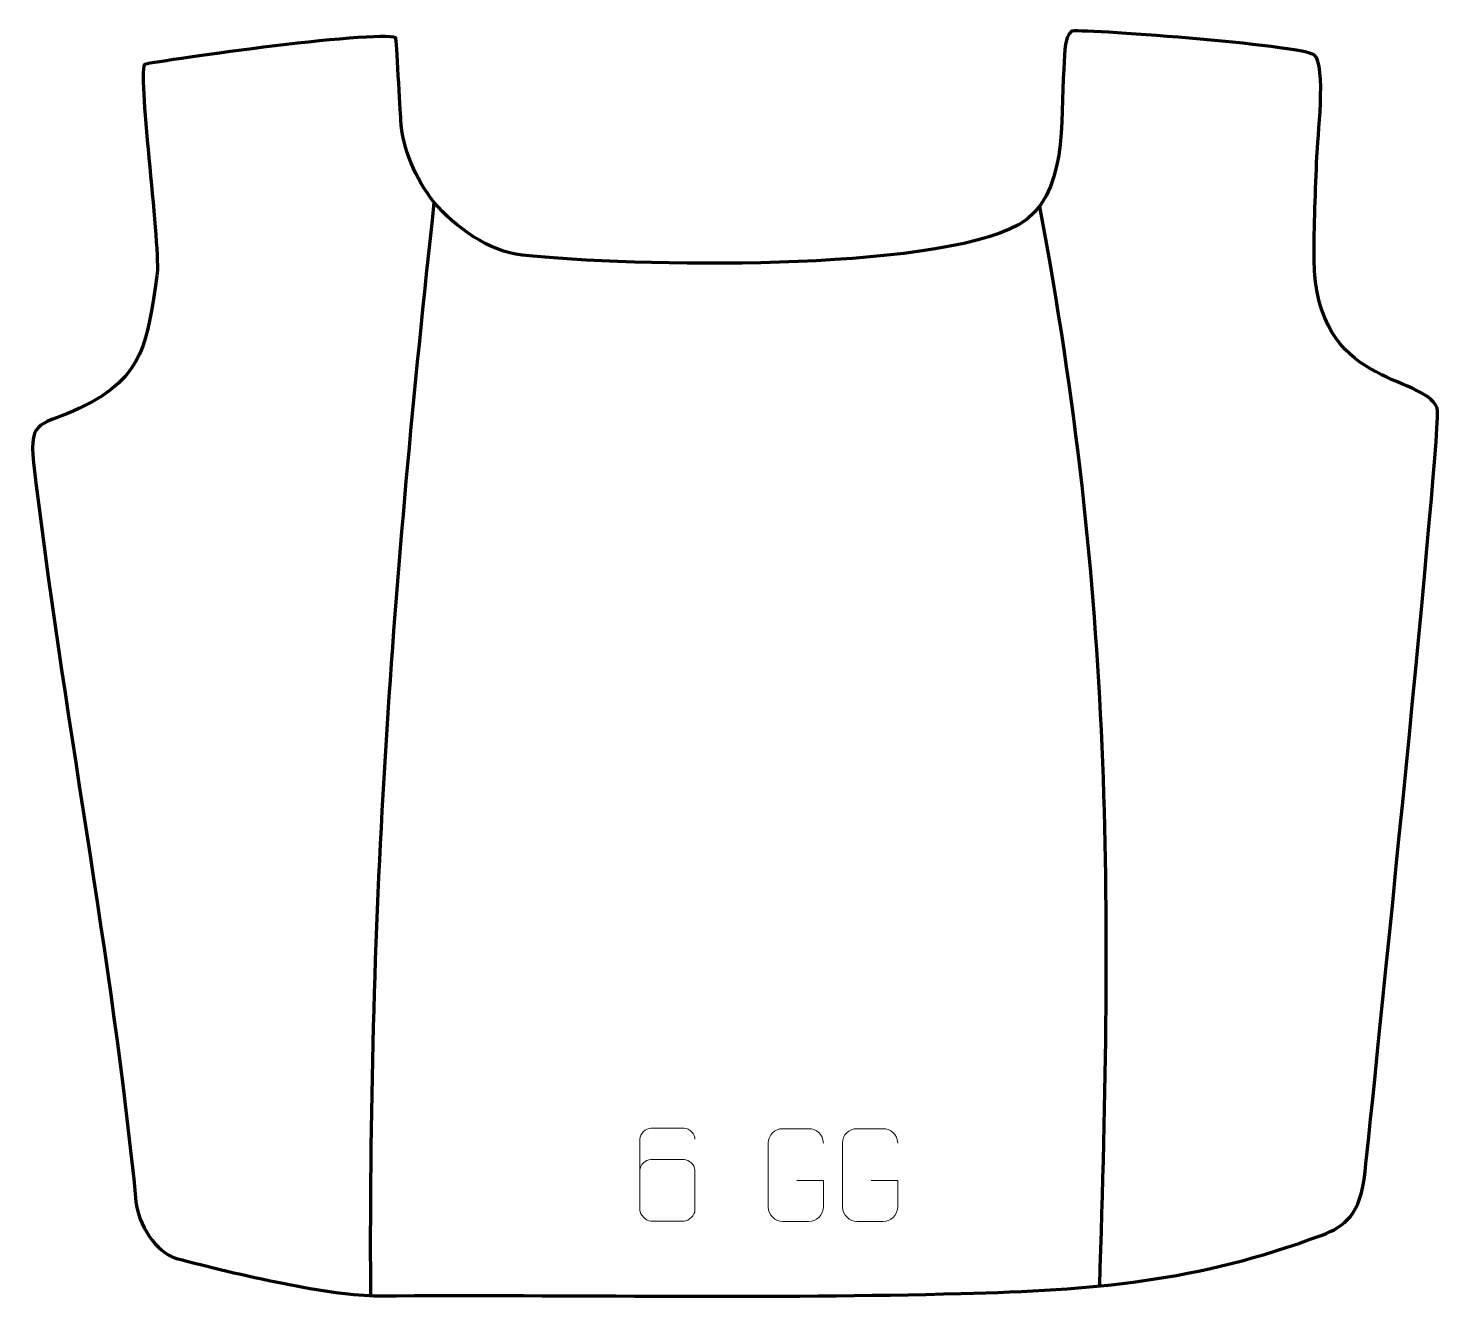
# Model space of a CAD drawing. Header units: millimetres. Extents: x -347 to 34, y 233 to 575.
import ezdxf

# ---------------------------------------------------------------- set-up
doc = ezdxf.new("R2010")
doc.units = ezdxf.units.MM
doc.header["$MEASUREMENT"] = 0
doc.layers.add('layer 2', color=7, linetype='Continuous')
doc.layers.add('layer 3', color=7, linetype='Continuous')

msp = doc.modelspace()

# ---------------------------------------------------------------- linework, layer by layer
at = {"layer": 'layer 2', "color": 142, "lineweight": 158}
msp.add_open_spline([(-237.3429, 528.0639), (-248.7319, 423.6094), (-254.8907, 340.2092), (-254.4592, 235.7948), (-254.4592, 235.7948), (-254.4592, 235.7948), (-254.4513, 233.892), (-254.4513, 233.892)], degree=3, knots=[0, 0, 0, 0, 0.33333333, 0.33333333, 0.33333333, 0.33333333, 1, 1, 1, 1], dxfattribs=at)
msp.add_open_spline([(-74.3531, 526.9447), (-54.6042, 421.3839), (-54.7945, 341.9266), (-58.2547, 236.4975)], degree=3, dxfattribs=at)
at = {"layer": 'layer 3', "color": 242, "lineweight": 158}
msp.add_open_spline([(-311.8993, 508.2582), (-310.8383, 514.9326), (-317.0206, 560.9294), (-315.3255, 565.1008), (-315.3255, 565.1008), (-315.1001, 565.6555), (-252.4564, 574.5796), (-247.5993, 572.319), (-247.5993, 572.319), (-247.5272, 572.2855), (-246.3694, 552.5063), (-246.2633, 550.3728), (-246.2633, 550.3728), (-245.8577, 542.2173), (-242.2965, 534.4908), (-237.3429, 528.0639), (-237.3429, 528.0639), (-231.7689, 521.4652), (-222.4215, 514.7485), (-213.6242, 513.8351), (-213.6242, 513.8351), (-183.5814, 510.7161), (-103.4354, 509.2027), (-80.0554, 522.0007), (-80.0554, 522.0007), (-66.4919, 529.4252), (-68.7558, 550.4255), (-67.864, 563.9015), (-67.864, 563.9015), (-67.4897, 569.5603), (-67.5797, 572.5234), (-65.786, 574.0768), (-65.786, 574.0768), (-64.8505, 574.8869), (-4.0872, 570.4368), (-0.4045, 567.705), (-0.4045, 567.705), (2.9167, 565.2416), (0.4309, 544.6309), (0.2753, 540.3988), (0.2753, 540.3988), (-0.053, 531.469), (-0.5087, 521.4877), (-0.4335, 512.6198), (-0.4335, 512.6198), (-0.1415, 478.1832), (28.7552, 481.9952), (32.6739, 472.728), (32.6739, 472.728), (34.1526, 469.231), (15.2874, 286.2809), (13.2598, 267.1988), (13.2598, 267.1988), (12.0296, 255.6225), (7.8387, 252.5191), (1.6705, 250.2068), (1.6705, 250.2068), (-32.2281, 237.4993), (-59.751, 235.446), (-95.4609, 234.4607), (-95.4609, 234.4607), (-145.8305, 233.0708), (-200.823, 234.1989), (-252.2962, 233.8547), (-252.2962, 233.8547), (-264.828, 233.771), (-290.3636, 239.5615), (-306.6376, 243.9251), (-306.6376, 243.9251), (-312.2156, 245.4208), (-316.9693, 253.2147), (-317.5501, 259.1537), (-317.5501, 259.1537), (-323.9597, 324.6841), (-337.4728, 392.5006), (-345.1339, 458.07), (-345.1339, 458.07), (-346.5356, 470.0674), (-342.4849, 467.9714), (-332.7275, 472.6521), (-332.7275, 472.6521), (-314.7563, 481.2732), (-314.6513, 490.947), (-311.8993, 508.2582)], degree=3, knots=[0, 0, 0, 0, 0.04545455, 0.04545455, 0.04545455, 0.04545455, 0.09090909, 0.09090909, 0.09090909, 0.09090909, 0.13636364, 0.13636364, 0.13636364, 0.13636364, 0.18181818, 0.18181818, 0.18181818, 0.18181818, 0.22727273, 0.22727273, 0.22727273, 0.22727273, 0.27272727, 0.27272727, 0.27272727, 0.27272727, 0.31818182, 0.31818182, 0.31818182, 0.31818182, 0.36363636, 0.36363636, 0.36363636, 0.36363636, 0.40909091, 0.40909091, 0.40909091, 0.40909091, 0.45454545, 0.45454545, 0.45454545, 0.45454545, 0.5, 0.5, 0.5, 0.5, 0.54545455, 0.54545455, 0.54545455, 0.54545455, 0.59090909, 0.59090909, 0.59090909, 0.59090909, 0.63636364, 0.63636364, 0.63636364, 0.63636364, 0.68181818, 0.68181818, 0.68181818, 0.68181818, 0.72727273, 0.72727273, 0.72727273, 0.72727273, 0.77272727, 0.77272727, 0.77272727, 0.77272727, 0.81818182, 0.81818182, 0.81818182, 0.81818182, 0.86363636, 0.86363636, 0.86363636, 0.86363636, 0.90909091, 0.90909091, 0.90909091, 0.90909091, 1, 1, 1, 1], dxfattribs=at)
at = {"layer": 'layer 3', "color": 250, "lineweight": 9}
for points, knots in [([(-167.099, 275.9648), (-167.1231, 277.3043), (-168.4793, 278.9575), (-170.0512, 278.9232), (-170.0512, 278.9232), (-173.036, 278.9229), (-176.0212, 278.9229), (-179.0066, 278.9232), (-179.0066, 278.9232), (-180.2257, 278.9381), (-181.9539, 277.5005), (-181.9589, 275.9648), (-181.9589, 275.9648), (-181.9586, 269.6043), (-181.9586, 263.2435), (-181.9589, 256.8828), (-181.9589, 256.8828), (-181.9542, 255.7199), (-180.2257, 253.9488), (-179.0066, 253.9244), (-179.0066, 253.9244), (-176.0212, 253.9247), (-173.036, 253.9247), (-170.0512, 253.9244), (-170.0512, 253.9244), (-168.7731, 253.9682), (-167.1034, 255.5827), (-167.099, 256.8828), (-167.099, 256.8828), (-167.099, 260.4661), (-167.099, 264.0492), (-167.099, 267.6319), (-167.099, 267.6319), (-167.1375, 269.1101), (-168.7202, 270.543), (-170.0512, 270.541), (-170.0512, 270.541), (-173.036, 270.5413), (-176.0212, 270.5413), (-179.0066, 270.541), (-179.0066, 270.541), (-180.3361, 270.546), (-181.9791, 269.0387), (-181.9374, 267.6102)], [0, 0, 0, 0, 0.08333333, 0.08333333, 0.08333333, 0.08333333, 0.16666667, 0.16666667, 0.16666667, 0.16666667, 0.25, 0.25, 0.25, 0.25, 0.33333333, 0.33333333, 0.33333333, 0.33333333, 0.41666667, 0.41666667, 0.41666667, 0.41666667, 0.5, 0.5, 0.5, 0.5, 0.58333333, 0.58333333, 0.58333333, 0.58333333, 0.66666667, 0.66666667, 0.66666667, 0.66666667, 0.75, 0.75, 0.75, 0.75, 0.83333333, 0.83333333, 0.83333333, 0.83333333, 1, 1, 1, 1]), ([(-139.7115, 264.8454), (-139.7115, 264.8454), (-132.5434, 264.8454), (-132.5434, 264.8454), (-132.5434, 264.8454), (-132.5434, 264.8454), (-132.5434, 257.6773), (-132.5434, 257.6773), (-132.5434, 257.6773), (-132.6831, 255.3539), (-134.3603, 253.8743), (-136.5081, 253.8635), (-136.5081, 253.8635), (-138.8399, 253.8639), (-141.1719, 253.8639), (-143.5034, 253.8635), (-143.5034, 253.8635), (-145.4283, 253.7581), (-147.4005, 255.6426), (-147.3893, 257.6599), (-147.3893, 257.6599), (-147.3889, 263.43), (-147.3889, 269.1997), (-147.3893, 274.969), (-147.3893, 274.969), (-147.3851, 277.1071), (-145.6383, 278.8263), (-143.486, 278.8129), (-143.486, 278.8129), (-141.1603, 278.8129), (-138.8342, 278.8129), (-136.5081, 278.8129), (-136.5081, 278.8129), (-134.5614, 278.8483), (-132.57, 277.3568), (-132.5434, 274.9191)], [0, 0, 0, 0, 0.1, 0.1, 0.1, 0.1, 0.2, 0.2, 0.2, 0.2, 0.3, 0.3, 0.3, 0.3, 0.4, 0.4, 0.4, 0.4, 0.5, 0.5, 0.5, 0.5, 0.6, 0.6, 0.6, 0.6, 0.7, 0.7, 0.7, 0.7, 0.8, 0.8, 0.8, 0.8, 1, 1, 1, 1]), ([(-119.7115, 264.8454), (-119.7115, 264.8454), (-112.5434, 264.8454), (-112.5434, 264.8454), (-112.5434, 264.8454), (-112.5434, 264.8454), (-112.5434, 257.6773), (-112.5434, 257.6773), (-112.5434, 257.6773), (-112.6831, 255.3539), (-114.3603, 253.8743), (-116.5081, 253.8635), (-116.5081, 253.8635), (-118.8399, 253.8639), (-121.1719, 253.8639), (-123.5034, 253.8635), (-123.5034, 253.8635), (-125.4283, 253.7581), (-127.4005, 255.6426), (-127.3893, 257.6599), (-127.3893, 257.6599), (-127.3889, 263.43), (-127.3889, 269.1997), (-127.3893, 274.969), (-127.3893, 274.969), (-127.3851, 277.1071), (-125.6383, 278.8263), (-123.486, 278.8129), (-123.486, 278.8129), (-121.1603, 278.8129), (-118.8342, 278.8129), (-116.5081, 278.8129), (-116.5081, 278.8129), (-114.5614, 278.8483), (-112.57, 277.3568), (-112.5434, 274.9191)], [0, 0, 0, 0, 0.1, 0.1, 0.1, 0.1, 0.2, 0.2, 0.2, 0.2, 0.3, 0.3, 0.3, 0.3, 0.4, 0.4, 0.4, 0.4, 0.5, 0.5, 0.5, 0.5, 0.6, 0.6, 0.6, 0.6, 0.7, 0.7, 0.7, 0.7, 0.8, 0.8, 0.8, 0.8, 1, 1, 1, 1])]:
    msp.add_open_spline(points, degree=3, knots=knots, dxfattribs=at)

doc.saveas('drawing.dxf')
